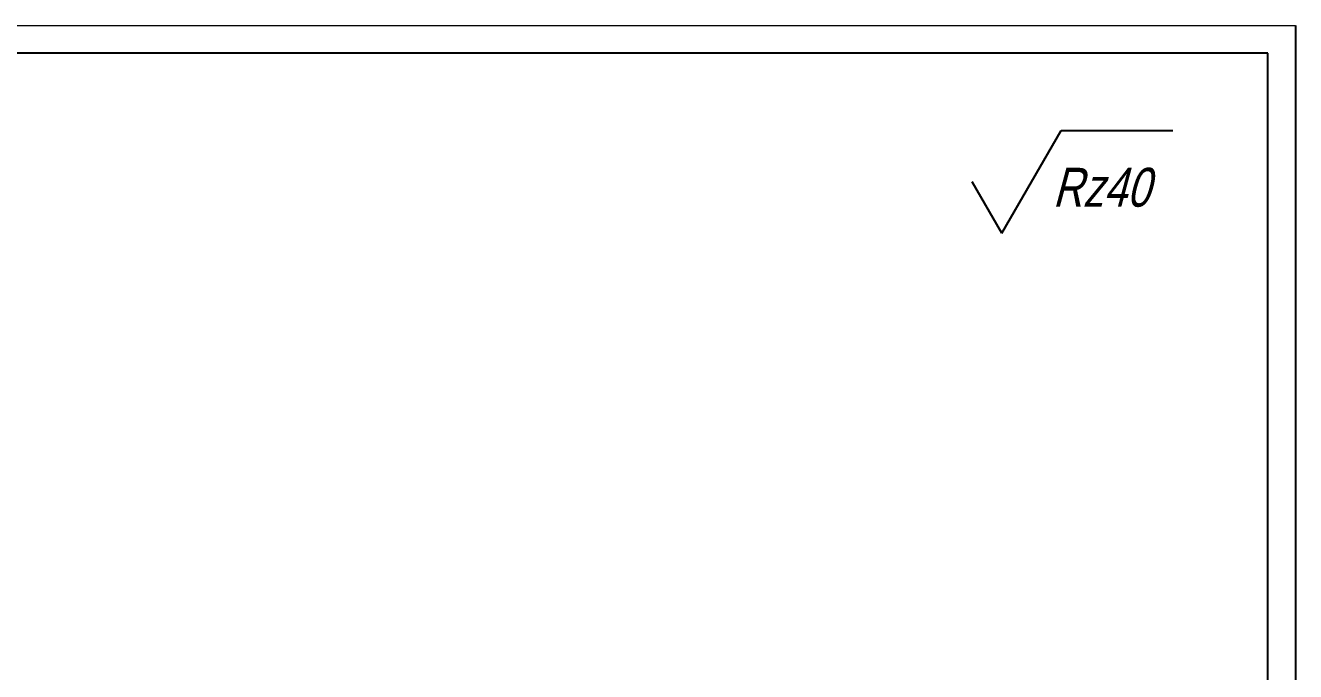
# Model space of a CAD drawing. Header units: millimetres. Extents: x 4478846 to 4492776, y 3796523 to 3799112.
# Drawn here: x 4482213.8 to 4482442.4, y 3798148.2 to 3798264.5 of the extents above; entities that cross this region are included whole.
import ezdxf

# ---------------------------------------------------------------- set-up
doc = ezdxf.new("R2010")
doc.units = ezdxf.units.MM
doc.layers.get('0').update_dxf_attribs({"lineweight": 25})
doc.layers.add('RAHMEN025', color=7, linetype='Continuous')
doc.layers.add('Tonkaya', color=3, linetype='Continuous', lineweight=25)
doc.layers.add('TXT', color=220, linetype='Continuous', lineweight=20)
doc.styles.add('ESKD', font='standarteskd.shx', dxfattribs={"width": 0.8, "oblique": 15})

msp = doc.modelspace()

# ---------------------------------------------------------------- linework, layer by layer
for p, q in [((4482437.3779, 3798259.51068), (4481622.3779, 3798259.51068)), ((4482437.3779, 3797675.51068), (4482437.3779, 3798259.51068))]:
    msp.add_line(p, q)
at = {"layer": 'RAHMEN025'}
msp.add_line((4482442.3779, 3798264.51068), (4482442.3779, 3797670.51068), dxfattribs=at)
at = {"layer": 'Tonkaya', "color": 7, "lineweight": 25}
for q in [(4482400.18427, 3798245.60834), (4482384.19667, 3798236.3779)]:
    msp.add_line((4482389.52587, 3798227.14746), q, dxfattribs=at)
at = {"layer": 'Tonkaya', "color": 7, "linetype": 'Continuous', "lineweight": 25}
msp.add_line((4482400.18427, 3798245.60834), (4482420.27913, 3798245.60834), dxfattribs=at)
at = {"layer": 'TXT'}
msp.add_line((4482196.3779, 3798264.51068), (4482442.3779, 3798264.51068), dxfattribs=at)

# ---------------------------------------------------------------- texts
at = {"color": 7, "insert": (4482398.6411, 3798238.88096), "char_height": 7, "width": 48.9379098, "attachment_point": 1, "line_spacing_factor": 0.5, "style": 'ESKD'}
msp.add_mtext('Rz40', dxfattribs=at)

doc.saveas('drawing.dxf')
